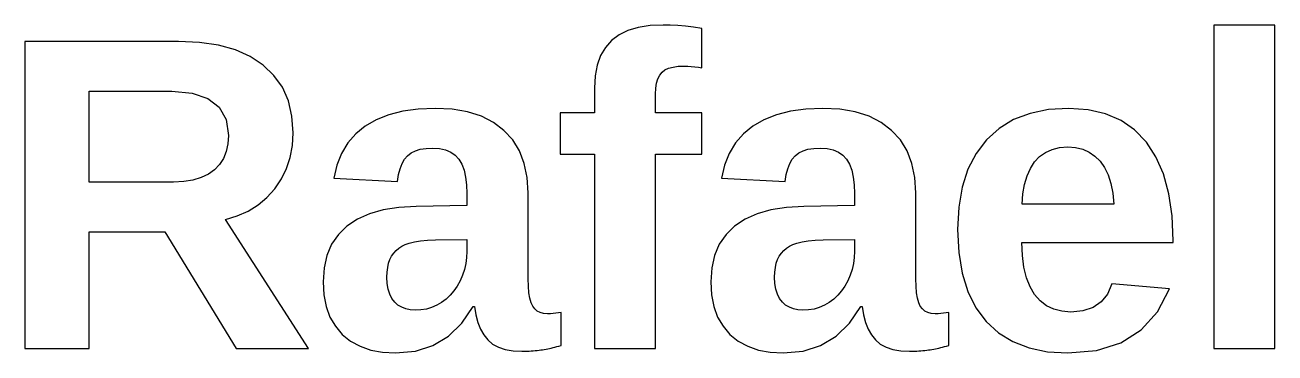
# Model space of a CAD drawing. Header units: metres. Extents: x 18 to 589, y 31 to 387.
# Drawn here: x 176.46 to 207.57, y 349.57 to 357.73 of the extents above; entities that cross this region are included whole.
import ezdxf

# ---------------------------------------------------------------- set-up
doc = ezdxf.new("R2010")
doc.units = ezdxf.units.M

msp = doc.modelspace()

# ---------------------------------------------------------------- linework, layer by layer
for p, q in [((191.244, 357.482), (191.057, 357.344)), ((191.466, 357.59), (191.244, 357.482)), ((191.723, 357.667), (191.466, 357.59)), ((192.015, 357.713), (191.723, 357.667)), ((192.343, 357.729), (192.015, 357.713)), ((192.518, 357.725), (192.343, 357.729)), ((192.703, 357.715), (192.518, 357.725)), ((192.896, 357.697), (192.703, 357.715)), ((193.098, 357.673), (192.896, 357.697)), ((193.308, 357.642), (193.098, 357.673)), ((193.308, 356.66), (193.308, 357.642)), ((207.569, 357.729), (206.045, 357.729)), ((206.045, 357.729), (206.045, 349.678)), ((207.569, 349.678), (207.569, 357.729)), ((180.278, 357.322), (176.459, 357.322)), ((176.459, 357.322), (176.459, 349.678)), ((180.8, 357.298), (180.278, 357.322)), ((181.272, 357.228), (180.8, 357.298)), ((181.694, 357.11), (181.272, 357.228)), ((190.905, 357.173), (190.786, 356.969)), ((191.057, 357.344), (190.905, 357.173)), ((182.067, 356.945), (181.694, 357.11)), ((182.389, 356.733), (182.067, 356.945)), ((190.786, 356.969), (190.701, 356.733)), ((182.656, 356.477), (182.389, 356.733)), ((190.701, 356.733), (190.651, 356.463)), ((192.255, 356.483), (192.313, 356.554)), ((192.313, 356.554), (192.386, 356.61)), ((192.386, 356.61), (192.478, 356.653)), ((192.478, 356.653), (192.588, 356.684)), ((192.588, 356.684), (192.716, 356.703)), ((192.716, 356.703), (192.863, 356.709)), ((192.863, 356.709), (192.952, 356.707)), ((192.952, 356.707), (193.041, 356.701)), ((193.041, 356.701), (193.13, 356.691)), ((193.13, 356.691), (193.219, 356.678)), ((193.219, 356.678), (193.308, 356.66)), ((182.864, 356.18), (182.656, 356.477)), ((190.651, 356.463), (190.634, 356.161)), ((192.159, 356.156), (192.178, 356.284)), ((192.178, 356.284), (192.21, 356.393)), ((192.21, 356.393), (192.255, 356.483)), ((178.06, 353.823), (178.06, 356.08)), ((178.06, 356.08), (180.11, 356.08)), ((180.11, 356.08), (180.618, 356.035)), ((180.618, 356.035), (181.013, 355.903)), ((181.013, 355.903), (181.295, 355.683)), ((183.013, 355.842), (182.864, 356.18)), ((190.634, 356.161), (190.634, 355.548)), ((192.153, 356.009), (192.159, 356.156)), ((192.153, 355.548), (192.153, 356.009)), ((181.295, 355.683), (181.464, 355.375)), ((183.102, 355.463), (183.013, 355.842)), ((186.244, 355.639), (185.859, 355.586)), ((186.666, 355.656), (186.244, 355.639)), ((187.09, 355.634), (186.666, 355.656)), ((187.474, 355.569), (187.09, 355.634)), ((195.892, 355.639), (195.507, 355.586)), ((196.314, 355.656), (195.892, 355.639)), ((196.738, 355.634), (196.314, 355.656)), ((197.122, 355.569), (196.738, 355.634)), ((201.93, 355.625), (201.473, 355.531)), ((202.435, 355.656), (201.93, 355.625)), ((202.917, 355.623), (202.435, 355.656)), ((203.351, 355.522), (202.917, 355.623)), ((181.464, 355.375), (181.521, 354.978)), ((183.132, 355.043), (183.102, 355.463)), ((185.201, 355.373), (184.927, 355.214)), ((185.511, 355.497), (185.201, 355.373)), ((185.859, 355.586), (185.511, 355.497)), ((187.817, 355.459), (187.474, 355.569)), ((188.119, 355.306), (187.817, 355.459)), ((188.38, 355.108), (188.119, 355.306)), ((190.634, 355.548), (189.777, 355.548)), ((189.777, 355.548), (189.777, 354.517)), ((193.308, 355.548), (192.153, 355.548)), ((193.308, 354.517), (193.308, 355.548)), ((194.849, 355.373), (194.575, 355.214)), ((195.159, 355.497), (194.849, 355.373)), ((195.507, 355.586), (195.159, 355.497)), ((197.465, 355.459), (197.122, 355.569)), ((197.767, 355.306), (197.465, 355.459)), ((198.028, 355.108), (197.767, 355.306)), ((201.064, 355.375), (200.703, 355.156)), ((201.473, 355.531), (201.064, 355.375)), ((203.737, 355.355), (203.351, 355.522)), ((204.076, 355.12), (203.737, 355.355)), ((181.521, 354.978), (181.507, 354.769)), ((183.114, 354.731), (183.132, 355.043)), ((184.692, 355.021), (184.496, 354.794)), ((184.927, 355.214), (184.692, 355.021)), ((188.597, 354.871), (188.38, 355.108)), ((194.34, 355.021), (194.144, 354.794)), ((194.575, 355.214), (194.34, 355.021)), ((198.245, 354.871), (198.028, 355.108)), ((200.703, 355.156), (200.39, 354.875)), ((204.367, 354.818), (204.076, 355.12)), ((181.507, 354.769), (181.465, 354.579)), ((183.059, 354.436), (183.114, 354.731)), ((184.496, 354.794), (184.339, 354.534)), ((186.298, 354.638), (186.441, 354.661)), ((186.441, 354.661), (186.601, 354.669)), ((186.601, 354.669), (186.773, 354.658)), ((186.773, 354.658), (186.925, 354.624)), ((188.766, 354.596), (188.597, 354.871)), ((194.144, 354.794), (193.987, 354.534)), ((195.946, 354.638), (196.089, 354.661)), ((196.089, 354.661), (196.249, 354.669)), ((196.249, 354.669), (196.421, 354.658)), ((196.421, 354.658), (196.573, 354.624)), ((198.414, 354.596), (198.245, 354.871)), ((200.39, 354.875), (200.13, 354.536)), ((202.024, 354.636), (202.209, 354.681)), ((202.209, 354.681), (202.414, 354.696)), ((202.414, 354.696), (202.607, 354.682)), ((202.607, 354.682), (202.784, 354.639)), ((204.607, 354.452), (204.367, 354.818)), ((181.396, 354.409), (181.299, 354.258)), ((181.465, 354.579), (181.396, 354.409)), ((182.968, 354.159), (183.059, 354.436)), ((184.339, 354.534), (184.222, 354.241)), ((185.845, 354.282), (185.907, 354.389)), ((185.907, 354.389), (185.98, 354.476)), ((185.98, 354.476), (186.068, 354.546)), ((186.068, 354.546), (186.174, 354.6)), ((186.174, 354.6), (186.298, 354.638)), ((186.925, 354.624), (187.056, 354.568)), ((187.056, 354.568), (187.167, 354.49)), ((187.167, 354.49), (187.257, 354.39)), ((187.257, 354.39), (187.33, 354.266)), ((188.886, 354.285), (188.766, 354.596)), ((189.777, 354.517), (190.634, 354.517)), ((190.634, 354.517), (190.634, 349.678)), ((192.153, 354.517), (193.308, 354.517)), ((192.153, 349.678), (192.153, 354.517)), ((193.987, 354.534), (193.87, 354.241)), ((195.493, 354.282), (195.554, 354.389)), ((195.554, 354.389), (195.628, 354.476)), ((195.628, 354.476), (195.716, 354.546)), ((195.716, 354.546), (195.822, 354.6)), ((195.822, 354.6), (195.946, 354.638)), ((196.573, 354.624), (196.704, 354.568)), ((196.704, 354.568), (196.815, 354.49)), ((196.815, 354.49), (196.905, 354.39)), ((196.905, 354.39), (196.978, 354.266)), ((198.534, 354.285), (198.414, 354.596)), ((200.13, 354.536), (199.928, 354.143)), ((201.586, 354.322), (201.712, 354.457)), ((201.712, 354.457), (201.858, 354.561)), ((201.858, 354.561), (202.024, 354.636)), ((202.784, 354.639), (202.945, 354.568)), ((202.945, 354.568), (203.089, 354.469)), ((203.089, 354.469), (203.217, 354.341)), ((204.794, 354.023), (204.607, 354.452)), ((181.174, 354.126), (181.022, 354.017)), ((181.299, 354.258), (181.174, 354.126)), ((182.84, 353.899), (182.968, 354.159)), ((184.222, 354.241), (184.143, 353.915)), ((185.758, 354.007), (185.796, 354.154)), ((185.796, 354.154), (185.845, 354.282)), ((187.33, 354.266), (187.386, 354.119)), ((187.386, 354.119), (187.426, 353.948)), ((188.958, 353.937), (188.886, 354.285)), ((193.87, 354.241), (193.791, 353.915)), ((195.406, 354.007), (195.444, 354.154)), ((195.444, 354.154), (195.493, 354.282)), ((196.978, 354.266), (197.034, 354.119)), ((197.034, 354.119), (197.074, 353.948)), ((198.606, 353.937), (198.534, 354.285)), ((199.928, 354.143), (199.784, 353.696)), ((201.398, 353.975), (201.481, 354.16)), ((201.481, 354.16), (201.586, 354.322)), ((203.217, 354.341), (203.326, 354.184)), ((203.326, 354.184), (203.414, 354)), ((180.154, 353.823), (178.06, 353.823)), ((180.41, 353.835), (180.154, 353.823)), ((180.64, 353.871), (180.41, 353.835)), ((180.844, 353.932), (180.64, 353.871)), ((181.022, 354.017), (180.844, 353.932)), ((182.676, 353.657), (182.84, 353.899)), ((184.143, 353.915), (185.733, 353.839)), ((185.733, 353.839), (185.758, 354.007)), ((187.426, 353.948), (187.45, 353.753)), ((187.45, 353.753), (187.458, 353.535)), ((188.982, 353.551), (188.958, 353.937)), ((193.791, 353.915), (195.381, 353.839)), ((195.381, 353.839), (195.406, 354.007)), ((197.074, 353.948), (197.098, 353.753)), ((197.098, 353.753), (197.106, 353.535)), ((198.63, 353.551), (198.606, 353.937)), ((201.297, 353.532), (201.337, 353.765)), ((201.337, 353.765), (201.398, 353.975)), ((203.414, 354), (203.483, 353.786)), ((203.483, 353.786), (203.531, 353.545)), ((204.927, 353.532), (204.794, 354.023)), ((182.261, 353.254), (182.481, 353.44)), ((182.481, 353.44), (182.676, 353.657)), ((187.458, 353.535), (187.458, 353.237)), ((188.982, 351.414), (188.982, 353.551)), ((197.106, 353.535), (197.106, 353.237)), ((198.63, 351.414), (198.63, 353.551)), ((199.784, 353.696), (199.697, 353.195)), ((201.28, 353.275), (201.297, 353.532)), ((203.531, 353.545), (203.558, 353.275)), ((205.007, 352.979), (204.927, 353.532)), ((181.742, 352.979), (182.014, 353.101)), ((182.014, 353.101), (182.261, 353.254)), ((185.377, 353.132), (185.032, 353.034)), ((185.764, 353.192), (185.377, 353.132)), ((186.194, 353.215), (185.764, 353.192)), ((187.458, 353.237), (186.194, 353.215)), ((195.025, 353.132), (194.68, 353.034)), ((195.412, 353.192), (195.025, 353.132)), ((195.842, 353.215), (195.412, 353.192)), ((197.106, 353.237), (195.842, 353.215)), ((199.697, 353.195), (199.669, 352.64)), ((203.558, 353.275), (201.28, 353.275)), ((181.445, 352.89), (181.742, 352.979)), ((183.512, 349.678), (181.445, 352.89)), ((184.731, 352.899), (184.472, 352.727)), ((185.032, 353.034), (184.731, 352.899)), ((194.379, 352.899), (194.12, 352.727)), ((194.68, 353.034), (194.379, 352.899)), ((205.034, 352.363), (205.007, 352.979)), ((178.06, 352.58), (179.937, 352.58)), ((178.06, 349.678), (178.06, 352.58)), ((179.937, 352.58), (181.711, 349.678)), ((184.258, 352.518), (184.091, 352.275)), ((184.472, 352.727), (184.258, 352.518)), ((193.906, 352.518), (193.739, 352.275)), ((194.12, 352.727), (193.906, 352.518)), ((199.669, 352.64), (199.697, 352.068)), ((184.091, 352.275), (183.973, 351.998)), ((185.694, 352.118), (185.762, 352.176)), ((185.762, 352.176), (185.838, 352.226)), ((185.838, 352.226), (185.923, 352.268)), ((185.923, 352.268), (186.024, 352.303)), ((186.024, 352.303), (186.15, 352.333)), ((186.15, 352.333), (186.301, 352.356)), ((186.301, 352.356), (186.477, 352.373)), ((186.477, 352.373), (186.677, 352.385)), ((186.677, 352.385), (187.458, 352.396)), ((187.458, 352.396), (187.458, 352.098)), ((193.739, 352.275), (193.621, 351.998)), ((195.342, 352.118), (195.41, 352.176)), ((195.41, 352.176), (195.486, 352.226)), ((195.486, 352.226), (195.571, 352.268)), ((195.571, 352.268), (195.672, 352.303)), ((195.672, 352.303), (195.798, 352.333)), ((195.798, 352.333), (195.949, 352.356)), ((195.949, 352.356), (196.125, 352.373)), ((196.125, 352.373), (196.325, 352.385)), ((196.325, 352.385), (197.106, 352.396)), ((197.106, 352.396), (197.106, 352.098)), ((201.282, 351.994), (201.269, 352.32)), ((201.269, 352.32), (205.034, 352.32)), ((205.034, 352.32), (205.034, 352.363)), ((183.973, 351.998), (183.901, 351.685)), ((185.509, 351.801), (185.542, 351.895)), ((185.542, 351.895), (185.584, 351.978)), ((185.584, 351.978), (185.635, 352.052)), ((185.635, 352.052), (185.694, 352.118)), ((187.451, 351.945), (187.431, 351.796)), ((187.458, 352.098), (187.451, 351.945)), ((193.621, 351.998), (193.549, 351.685)), ((195.157, 351.801), (195.19, 351.895)), ((195.19, 351.895), (195.232, 351.978)), ((195.232, 351.978), (195.283, 352.052)), ((195.283, 352.052), (195.342, 352.118)), ((197.099, 351.945), (197.079, 351.796)), ((197.106, 352.098), (197.099, 351.945)), ((199.697, 352.068), (199.782, 351.553)), ((201.32, 351.702), (201.282, 351.994)), ((183.901, 351.685), (183.878, 351.338)), ((185.467, 351.457), (185.472, 351.582)), ((185.472, 351.582), (185.486, 351.697)), ((185.486, 351.697), (185.509, 351.801)), ((187.398, 351.65), (187.35, 351.507)), ((187.431, 351.796), (187.398, 351.65)), ((193.549, 351.685), (193.526, 351.338)), ((195.115, 351.457), (195.12, 351.582)), ((195.12, 351.582), (195.134, 351.697)), ((195.134, 351.697), (195.157, 351.801)), ((197.045, 351.65), (196.998, 351.507)), ((197.079, 351.796), (197.045, 351.65)), ((199.782, 351.553), (199.924, 351.096)), ((201.383, 351.443), (201.32, 351.702)), ((183.878, 351.338), (183.897, 351.017)), ((185.475, 351.299), (185.467, 351.457)), ((185.498, 351.158), (185.475, 351.299)), ((187.218, 351.236), (187.135, 351.116)), ((187.29, 351.368), (187.218, 351.236)), ((187.35, 351.507), (187.29, 351.368)), ((188.987, 351.229), (188.982, 351.414)), ((193.526, 351.338), (193.545, 351.017)), ((195.123, 351.299), (195.115, 351.457)), ((195.146, 351.158), (195.123, 351.299)), ((196.866, 351.236), (196.783, 351.116)), ((196.938, 351.368), (196.866, 351.236)), ((196.998, 351.507), (196.938, 351.368)), ((198.635, 351.229), (198.63, 351.414)), ((201.472, 351.218), (201.383, 351.443)), ((203.51, 351.289), (203.401, 351.037)), ((204.947, 351.164), (203.51, 351.289)), ((183.897, 351.017), (183.954, 350.726)), ((185.536, 351.033), (185.498, 351.158)), ((185.59, 350.926), (185.536, 351.033)), ((185.66, 350.836), (185.59, 350.926)), ((187.042, 351.008), (186.939, 350.912)), ((187.135, 351.116), (187.042, 351.008)), ((189, 351.068), (188.987, 351.229)), ((189.023, 350.932), (189, 351.068)), ((189.054, 350.82), (189.023, 350.932)), ((193.545, 351.017), (193.602, 350.726)), ((195.184, 351.033), (195.146, 351.158)), ((195.238, 350.926), (195.184, 351.033)), ((195.308, 350.836), (195.238, 350.926)), ((196.69, 351.008), (196.587, 350.912)), ((196.783, 351.116), (196.69, 351.008)), ((198.648, 351.068), (198.635, 351.229)), ((198.67, 350.932), (198.648, 351.068)), ((198.702, 350.82), (198.67, 350.932)), ((199.924, 351.096), (200.123, 350.696)), ((201.586, 351.026), (201.472, 351.218)), ((201.724, 350.869), (201.586, 351.026)), ((203.401, 351.037), (203.245, 350.841)), ((204.646, 350.59), (204.947, 351.164)), ((183.954, 350.726), (184.049, 350.465)), ((185.742, 350.763), (185.66, 350.836)), ((185.834, 350.706), (185.742, 350.763)), ((185.937, 350.665), (185.834, 350.706)), ((186.049, 350.641), (185.937, 350.665)), ((186.172, 350.633), (186.049, 350.641)), ((186.313, 350.641), (186.172, 350.633)), ((186.449, 350.664), (186.313, 350.641)), ((186.58, 350.703), (186.449, 350.664)), ((186.705, 350.758), (186.58, 350.703)), ((186.826, 350.828), (186.705, 350.758)), ((186.939, 350.912), (186.826, 350.828)), ((187.333, 350.309), (187.615, 350.725)), ((187.615, 350.725), (187.648, 350.725)), ((187.648, 350.725), (187.678, 350.516)), ((189.094, 350.733), (189.054, 350.82)), ((189.144, 350.666), (189.094, 350.733)), ((189.207, 350.613), (189.144, 350.666)), ((189.281, 350.576), (189.207, 350.613)), ((193.602, 350.726), (193.697, 350.465)), ((195.39, 350.763), (195.308, 350.836)), ((195.482, 350.706), (195.39, 350.763)), ((195.585, 350.665), (195.482, 350.706)), ((195.697, 350.641), (195.585, 350.665)), ((195.82, 350.633), (195.697, 350.641)), ((195.961, 350.641), (195.82, 350.633)), ((196.097, 350.664), (195.961, 350.641)), ((196.228, 350.703), (196.097, 350.664)), ((196.353, 350.758), (196.228, 350.703)), ((196.474, 350.828), (196.353, 350.758)), ((196.587, 350.912), (196.474, 350.828)), ((196.981, 350.309), (197.263, 350.725)), ((197.263, 350.725), (197.296, 350.725)), ((197.296, 350.725), (197.326, 350.516)), ((198.742, 350.733), (198.702, 350.82)), ((198.792, 350.666), (198.742, 350.733)), ((198.855, 350.613), (198.792, 350.666)), ((198.929, 350.576), (198.855, 350.613)), ((200.123, 350.696), (200.379, 350.353)), ((201.883, 350.747), (201.724, 350.869)), ((202.064, 350.659), (201.883, 350.747)), ((202.266, 350.607), (202.064, 350.659)), ((202.789, 350.617), (202.49, 350.589)), ((203.041, 350.701), (202.789, 350.617)), ((203.245, 350.841), (203.041, 350.701)), ((184.049, 350.465), (184.183, 350.234)), ((186.999, 349.985), (187.333, 350.309)), ((187.678, 350.516), (187.727, 350.329)), ((187.727, 350.329), (187.792, 350.163)), ((189.367, 350.553), (189.281, 350.576)), ((189.465, 350.546), (189.367, 350.553)), ((189.534, 350.547), (189.465, 350.546)), ((189.602, 350.551), (189.534, 350.547)), ((189.67, 350.558), (189.602, 350.551)), ((189.736, 350.567), (189.67, 350.558)), ((189.802, 350.579), (189.736, 350.567)), ((189.802, 349.754), (189.802, 350.579)), ((193.697, 350.465), (193.831, 350.234)), ((196.647, 349.985), (196.981, 350.309)), ((197.326, 350.516), (197.374, 350.329)), ((197.374, 350.329), (197.44, 350.163)), ((199.015, 350.553), (198.929, 350.576)), ((199.113, 350.546), (199.015, 350.553)), ((199.182, 350.547), (199.113, 350.546)), ((199.25, 350.551), (199.182, 350.547)), ((199.318, 350.558), (199.25, 350.551)), ((199.384, 350.567), (199.318, 350.558)), ((199.45, 350.579), (199.384, 350.567)), ((199.45, 349.754), (199.45, 350.579)), ((200.379, 350.353), (200.688, 350.071)), ((202.49, 350.589), (202.266, 350.607)), ((204.242, 350.144), (204.646, 350.59)), ((184.183, 350.234), (184.355, 350.033)), ((184.355, 350.033), (184.561, 349.866)), ((187.792, 350.163), (187.875, 350.018)), ((187.875, 350.018), (187.976, 349.895)), ((193.831, 350.234), (194.003, 350.033)), ((194.003, 350.033), (194.209, 349.866)), ((197.44, 350.163), (197.523, 350.018)), ((197.523, 350.018), (197.624, 349.895)), ((200.688, 350.071), (201.046, 349.852)), ((203.736, 349.825), (204.242, 350.144)), ((176.459, 349.678), (178.06, 349.678)), ((181.711, 349.678), (183.512, 349.678)), ((184.561, 349.866), (184.797, 349.736)), ((184.797, 349.736), (185.063, 349.644)), ((186.175, 349.616), (186.613, 349.754)), ((186.613, 349.754), (186.999, 349.985)), ((187.976, 349.895), (188.098, 349.793)), ((188.098, 349.793), (188.244, 349.714)), ((188.244, 349.714), (188.413, 349.658)), ((189.471, 349.674), (189.514, 349.684)), ((189.514, 349.684), (189.558, 349.694)), ((189.558, 349.694), (189.602, 349.705)), ((189.602, 349.705), (189.649, 349.717)), ((189.649, 349.717), (189.698, 349.729)), ((189.698, 349.729), (189.749, 349.741)), ((189.749, 349.741), (189.802, 349.754)), ((190.634, 349.678), (192.153, 349.678)), ((194.209, 349.866), (194.445, 349.736)), ((194.445, 349.736), (194.711, 349.644)), ((195.822, 349.616), (196.261, 349.754)), ((196.261, 349.754), (196.647, 349.985)), ((197.624, 349.895), (197.746, 349.793)), ((197.746, 349.793), (197.891, 349.714)), ((197.891, 349.714), (198.061, 349.658)), ((199.119, 349.674), (199.162, 349.684)), ((199.162, 349.684), (199.205, 349.694)), ((199.205, 349.694), (199.25, 349.705)), ((199.25, 349.705), (199.297, 349.717)), ((199.297, 349.717), (199.345, 349.729)), ((199.345, 349.729), (199.396, 349.741)), ((199.396, 349.741), (199.45, 349.754)), ((201.046, 349.852), (201.453, 349.695)), ((201.453, 349.695), (201.909, 349.601)), ((203.126, 349.633), (203.736, 349.825)), ((206.045, 349.678), (207.569, 349.678)), ((185.063, 349.644), (185.358, 349.588)), ((185.358, 349.588), (185.684, 349.57)), ((185.684, 349.57), (186.175, 349.616)), ((188.413, 349.658), (188.607, 349.624)), ((188.607, 349.624), (188.825, 349.613)), ((188.825, 349.613), (188.889, 349.613)), ((188.889, 349.613), (188.949, 349.615)), ((188.949, 349.615), (189.006, 349.617)), ((189.006, 349.617), (189.06, 349.62)), ((189.06, 349.62), (189.11, 349.624)), ((189.11, 349.624), (189.158, 349.628)), ((189.158, 349.628), (189.205, 349.633)), ((189.205, 349.633), (189.252, 349.639)), ((189.252, 349.639), (189.297, 349.645)), ((189.297, 349.645), (189.341, 349.651)), ((189.341, 349.651), (189.384, 349.658)), ((189.384, 349.658), (189.427, 349.666)), ((189.427, 349.666), (189.471, 349.674)), ((194.711, 349.644), (195.006, 349.588)), ((195.006, 349.588), (195.332, 349.57)), ((195.332, 349.57), (195.822, 349.616)), ((198.061, 349.658), (198.255, 349.624)), ((198.255, 349.624), (198.473, 349.613)), ((198.473, 349.613), (198.537, 349.613)), ((198.537, 349.613), (198.597, 349.615)), ((198.597, 349.615), (198.654, 349.617)), ((198.654, 349.617), (198.707, 349.62)), ((198.707, 349.62), (198.758, 349.624)), ((198.758, 349.624), (198.806, 349.628)), ((198.806, 349.628), (198.853, 349.633)), ((198.853, 349.633), (198.9, 349.639)), ((198.9, 349.639), (198.945, 349.645)), ((198.945, 349.645), (198.989, 349.651)), ((198.989, 349.651), (199.032, 349.658)), ((199.032, 349.658), (199.075, 349.666)), ((199.075, 349.666), (199.119, 349.674)), ((201.909, 349.601), (202.414, 349.57)), ((202.414, 349.57), (203.126, 349.633))]:
    msp.add_line(p, q)

doc.saveas('drawing.dxf')
